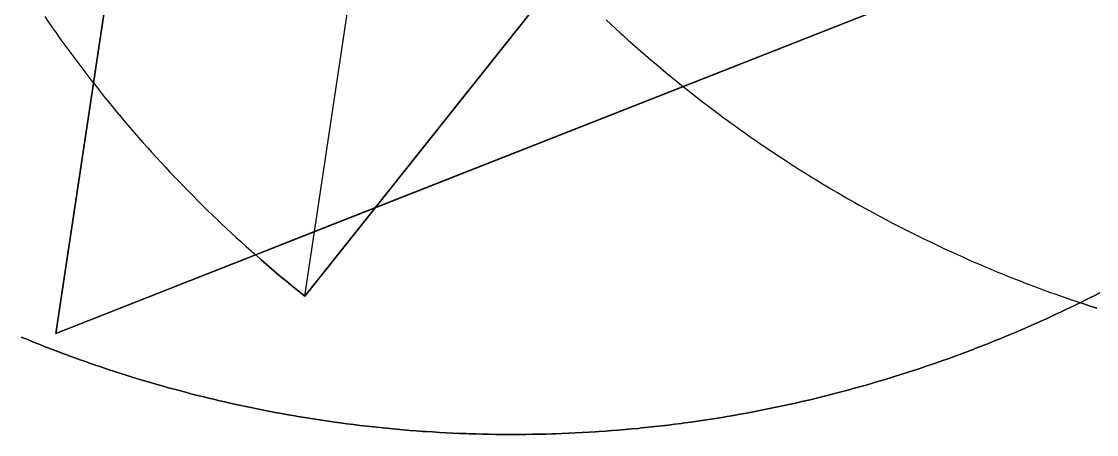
# Model space of a CAD drawing. Header units: metres. Extents: x 708058 to 716328, y 4237327 to 4243479.
# Drawn here: x 709916 to 712417, y 4237327 to 4238287 of the extents above; entities that cross this region are included whole.
import ezdxf

# ---------------------------------------------------------------- set-up
doc = ezdxf.new("R2010")
doc.units = ezdxf.units.M

msp = doc.modelspace()

# ---------------------------------------------------------------- linework, layer by layer
at = {"layer": 'AUX_DME ATE'}
msp.add_polyline3d([(709914.9, 4237553.1, 150.4), (709929.3, 4237547.2, 150.4), (709943.6, 4237541.4, 150.4), (709958, 4237535.7, 150.4), (709972.4, 4237530.1, 150.4), (709979.3, 4237527.4, 150.4), (709993.7, 4237521.9, 150.4), (710008.2, 4237516.4, 150.4), (710022.7, 4237511.1, 150.4), (710037.3, 4237505.7, 150.4), (710051.9, 4237500.5, 150.4), (710066.5, 4237495.4, 150.4), (710073.4, 4237492.9, 150.4), (710088, 4237487.9, 150.4), (710102.7, 4237482.9, 150.4), (710117.4, 4237478, 150.4), (710132.1, 4237473.2, 150.4), (710146.9, 4237468.5, 150.4), (710161.6, 4237463.8, 150.4), (710168.6, 4237461.6, 150.4), (710183.4, 4237457.1, 150.4), (710198.3, 4237452.6, 150.4), (710213.1, 4237448.2, 150.4), (710228, 4237443.9, 150.4), (710242.9, 4237439.6, 150.4), (710257.8, 4237435.4, 150.4), (710264.8, 4237433.5, 150.4), (710279.8, 4237429.4, 150.4), (710294.8, 4237425.5, 150.4), (710309.8, 4237421.6, 150.4), (710324.8, 4237417.7, 150.4), (710339.8, 4237414, 150.4), (710354.8, 4237410.3, 150.4), (710361.9, 4237408.6, 150.4), (710377, 4237405.1, 150.4), (710392.1, 4237401.6, 150.4), (710407.2, 4237398.2, 150.4), (710422.4, 4237394.9, 150.4), (710437.5, 4237391.6, 150.4), (710452.7, 4237388.4, 150.4), (710459.8, 4237387, 150.4), (710475, 4237383.9, 150.4), (710490.2, 4237381, 150.4), (710505.4, 4237378.1, 150.4), (710520.7, 4237375.2, 150.4), (710535.9, 4237372.5, 150.4), (710551.2, 4237369.9, 150.4), (710558.4, 4237368.6, 150.4), (710573.7, 4237366.1, 150.4), (710589, 4237363.6, 150.4), (710604.3, 4237361.2, 150.4), (710619.6, 4237358.9, 150.4), (710634.9, 4237356.7, 150.4), (710650.3, 4237354.6, 150.4), (710657.5, 4237353.6, 150.4), (710672.9, 4237351.6, 150.4), (710688.2, 4237349.6, 150.4), (710703.6, 4237347.7, 150.4), (710719, 4237345.9, 150.4), (710734.4, 4237344.2, 150.4), (710749.8, 4237342.6, 150.4), (710757.1, 4237341.9, 150.4), (710772.5, 4237340.3, 150.4), (710787.9, 4237338.9, 150.4), (710803.3, 4237337.5, 150.4), (710818.8, 4237336.3, 150.4), (710834.2, 4237335.1, 150.4), (710849.7, 4237334, 150.4), (710857, 4237333.5, 150.4), (710872.4, 4237332.5, 150.4), (710887.9, 4237331.5, 150.4), (710903.4, 4237330.7, 150.4), (710918.8, 4237329.9, 150.4), (710934.3, 4237329.3, 150.4), (710949.8, 4237328.7, 150.4), (710957.1, 4237328.4, 150.4), (710972.6, 4237327.9, 150.4), (710988.1, 4237327.5, 150.4), (711003.5, 4237327.2, 150.4), (711019, 4237327, 150.4), (711034.5, 4237326.8, 150.4), (711050, 4237326.7, 150.4), (711057.3, 4237326.7, 150.4), (711058.2, 4237326.7, 150.4), (711073.7, 4237326.7, 150.4), (711089.2, 4237326.9, 150.4), (711104.7, 4237327.1, 150.4), (711120.2, 4237327.3, 150.4), (711135.7, 4237327.7, 150.4), (711151.1, 4237328.1, 150.4), (711158.4, 4237328.4, 150.4), (711173.9, 4237328.9, 150.4), (711189.4, 4237329.6, 150.4), (711204.9, 4237330.3, 150.4), (711220.3, 4237331.1, 150.4), (711235.8, 4237332, 150.4), (711251.3, 4237332.9, 150.4), (711258.6, 4237333.4, 150.4), (711274, 4237334.5, 150.4), (711289.5, 4237335.6, 150.4), (711304.9, 4237336.9, 150.4), (711320.3, 4237338.2, 150.4), (711335.8, 4237339.6, 150.4), (711351.2, 4237341, 150.4), (711358.5, 4237341.8, 150.4), (711373.9, 4237343.4, 150.4), (711389.3, 4237345, 150.4), (711404.7, 4237346.8, 150.4), (711420, 4237348.6, 150.4), (711435.4, 4237350.5, 150.4), (711450.8, 4237352.5, 150.4), (711458, 4237353.5, 150.4), (711473.4, 4237355.6, 150.4), (711488.7, 4237357.8, 150.4), (711504, 4237360, 150.4), (711519.3, 4237362.4, 150.4), (711534.7, 4237364.8, 150.4), (711549.9, 4237367.3, 150.4), (711557.1, 4237368.5, 150.4), (711572.4, 4237371.1, 150.4), (711587.7, 4237373.8, 150.4), (711602.9, 4237376.6, 150.4), (711618.1, 4237379.4, 150.4), (711633.3, 4237382.3, 150.4), (711648.5, 4237385.4, 150.4), (711655.7, 4237386.8, 150.4), (711670.9, 4237389.9, 150.4), (711686, 4237393.1, 150.4), (711701.2, 4237396.4, 150.4), (711716.3, 4237399.8, 150.4), (711731.4, 4237403.2, 150.4), (711746.5, 4237406.7, 150.4), (711753.6, 4237408.4, 150.4), (711768.7, 4237412, 150.4), (711783.7, 4237415.7, 150.4), (711798.7, 4237419.5, 150.4), (711813.7, 4237423.4, 150.4), (711828.7, 4237427.3, 150.4), (711843.7, 4237431.4, 150.4), (711850.7, 4237433.3, 150.4), (711865.6, 4237437.4, 150.4), (711880.6, 4237441.6, 150.4), (711895.4, 4237445.9, 150.4), (711910.3, 4237450.3, 150.4), (711925.1, 4237454.7, 150.4), (711940, 4237459.2, 150.4), (711946.9, 4237461.4, 150.4), (711961.7, 4237466, 150.4), (711976.5, 4237470.7, 150.4), (711991.2, 4237475.5, 150.4), (712005.9, 4237480.3, 150.4), (712020.6, 4237485.3, 150.4), (712035.3, 4237490.3, 150.4), (712042.2, 4237492.7, 150.4), (712056.8, 4237497.8, 150.4), (712071.4, 4237503, 150.4), (712086, 4237508.2, 150.4), (712100.5, 4237513.6, 150.4), (712115, 4237519, 150.4), (712129.5, 4237524.5, 150.4), (712136.3, 4237527.1, 150.4), (712150.8, 4237532.7, 150.4), (712165.2, 4237538.4, 150.4), (712179.6, 4237544.2, 150.4), (712193.9, 4237550, 150.4), (712208.2, 4237555.9, 150.4), (712222.5, 4237561.9, 150.4), (712229.3, 4237564.7, 150.4), (712243.5, 4237570.8, 150.4), (712257.7, 4237576.9, 150.4), (712271.9, 4237583.2, 150.4), (712286.1, 4237589.5, 150.4), (712300.2, 4237595.9, 150.4), (712314.3, 4237602.3, 150.4), (712320.9, 4237605.4, 150.4), (712334.9, 4237611.9, 150.4), (712348.9, 4237618.6, 150.4), (712362.9, 4237625.3, 150.4), (712376.8, 4237632, 150.4), (712390.7, 4237638.9, 150.4), (712404.6, 4237645.8, 150.4), (712411.1, 4237649.1, 150.4), (712424.9, 4237656.1, 150.4)], dxfattribs=at)
at = {"layer": 'AUX_DME IAT'}
for points in [[(709969.5, 4238298.5, 129.2), (709978.3, 4238285.8, 129.2), (709987.2, 4238273.1, 129.2), (709996.1, 4238260.4, 129.2), (710005.1, 4238247.8, 129.2), (710014.1, 4238235.2, 129.2), (710023.2, 4238222.7, 129.2), (710032.4, 4238210.2, 129.2), (710041.7, 4238197.8, 129.2), (710051, 4238185.4, 129.2), (710060.4, 4238173.1, 129.2), (710069.8, 4238160.8, 129.2), (710079.3, 4238148.5, 129.2), (710088.9, 4238136.4, 129.2), (710098.5, 4238124.2, 129.2), (710108.2, 4238112.1, 129.2), (710117.9, 4238100.1, 129.2), (710127.8, 4238088.1, 129.2), (710137.6, 4238076.2, 129.2), (710147.6, 4238064.3, 129.2), (710157.6, 4238052.5, 129.2), (710167.6, 4238040.7, 129.2), (710177.8, 4238028.9, 129.2), (710187.9, 4238017.3, 129.2), (710198.2, 4238005.6, 129.2), (710208.5, 4237994.1, 129.2), (710218.8, 4237982.6, 129.2), (710229.3, 4237971.1, 129.2), (710239.7, 4237959.7, 129.2), (710250.3, 4237948.3, 129.2), (710260.9, 4237937, 129.2), (710271.5, 4237925.8, 129.2), (710282.2, 4237914.6, 129.2), (710293, 4237903.5, 129.2), (710303.8, 4237892.4, 129.2), (710314.7, 4237881.4, 129.2), (710325.7, 4237870.4, 129.2), (710336.7, 4237859.5, 129.2), (710347.7, 4237848.6, 129.2), (710358.8, 4237837.8, 129.2), (710370, 4237827.1, 129.2), (710381.2, 4237816.4, 129.2), (710392.5, 4237805.8, 129.2), (710403.8, 4237795.2, 129.2), (710415.2, 4237784.7, 129.2), (710426.7, 4237774.3, 129.2), (710438.2, 4237763.9, 129.2), (710449.7, 4237753.6, 129.2), (710461.3, 4237743.3, 129.2), (710473, 4237733.1, 129.2), (710484.7, 4237722.9, 129.2), (710496.4, 4237712.8, 129.2), (710508.2, 4237702.8, 129.2), (710520.1, 4237692.9, 129.2), (710532, 4237683, 129.2), (710544, 4237673.1, 129.2), (710556, 4237663.3, 129.2), (710568, 4237653.6, 129.2), (710575, 4237648, 129.2), (711346, 4242786.7, 129.2)], [(710575, 4237648, 129.2), (712257, 4239760.1, 48.2), (710575, 4237648, 129.2)]]:
    msp.add_polyline3d(points, dxfattribs=at)
at = {"layer": 'AUX_LOC IAT'}
msp.add_polyline3d([(710852.4, 4243271.5, 107.7), (709995.8, 4237561.9, 107.7), (715039.4, 4239545.4, 13.8), (715091.9, 4239895.4, 13.8), (710852.4, 4243271.5, 107.7)], dxfattribs=at)
at = {"layer": 'AUX_RECNET LEAL'}
msp.add_polyline3d([(711276.1, 4238290.8, 235.9), (711287.4, 4238280.3, 235.9), (711298.8, 4238269.8, 235.9), (711310.2, 4238259.3, 235.9), (711315.6, 4238254.4, 235.9), (711327.2, 4238244, 235.9), (711338.7, 4238233.7, 235.9), (711350.3, 4238223.5, 235.9), (711362, 4238213.3, 235.9), (711373.7, 4238203.2, 235.9), (711385.5, 4238193.1, 235.9), (711391.1, 4238188.4, 235.9), (711403, 4238178.4, 235.9), (711414.9, 4238168.5, 235.9), (711426.8, 4238158.6, 235.9), (711438.8, 4238148.9, 235.9), (711450.9, 4238139.1, 235.9), (711463, 4238129.5, 235.9), (711468.7, 4238124.9, 235.9), (711480.9, 4238115.4, 235.9), (711493.1, 4238105.8, 235.9), (711505.4, 4238096.4, 235.9), (711517.7, 4238087, 235.9), (711530.1, 4238077.7, 235.9), (711542.5, 4238068.4, 235.9), (711548.4, 4238064.1, 235.9), (711560.9, 4238054.9, 235.9), (711573.4, 4238045.8, 235.9), (711586, 4238036.8, 235.9), (711598.7, 4238027.9, 235.9), (711611.3, 4238019, 235.9), (711624.1, 4238010.1, 235.9), (711630.1, 4238006, 235.9), (711642.9, 4237997.2, 235.9), (711655.7, 4237988.6, 235.9), (711668.6, 4237980, 235.9), (711681.5, 4237971.4, 235.9), (711694.5, 4237963, 235.9), (711707.5, 4237954.5, 235.9), (711713.6, 4237950.6, 235.9), (711726.7, 4237942.3, 235.9), (711739.8, 4237934.1, 235.9), (711753, 4237925.9, 235.9), (711766.2, 4237917.8, 235.9), (711779.5, 4237909.8, 235.9), (711792.7, 4237901.8, 235.9), (711799, 4237898.1, 235.9), (711812.4, 4237890.2, 235.9), (711825.8, 4237882.4, 235.9), (711839.2, 4237874.7, 235.9), (711852.7, 4237867, 235.9), (711866.2, 4237859.4, 235.9), (711879.7, 4237851.9, 235.9), (711886.1, 4237848.4, 235.9), (711899.7, 4237841, 235.9), (711913.4, 4237833.6, 235.9), (711927, 4237826.4, 235.9), (711940.7, 4237819.2, 235.9), (711954.5, 4237812, 235.9), (711968.3, 4237805, 235.9), (711974.8, 4237801.7, 235.9), (711988.6, 4237794.7, 235.9), (712002.5, 4237787.8, 235.9), (712016.4, 4237781, 235.9), (712030.4, 4237774.3, 235.9), (712044.4, 4237767.6, 235.9), (712058.4, 4237761, 235.9), (712065, 4237757.9, 235.9), (712079.1, 4237751.5, 235.9), (712093.2, 4237745, 235.9), (712107.3, 4237738.7, 235.9), (712121.5, 4237732.4, 235.9), (712135.7, 4237726.2, 235.9), (712149.9, 4237720.1, 235.9), (712156.6, 4237717.2, 235.9), (712170.9, 4237711.2, 235.9), (712185.2, 4237705.3, 235.9), (712199.6, 4237699.4, 235.9), (712213.9, 4237693.6, 235.9), (712228.3, 4237687.9, 235.9), (712242.7, 4237682.3, 235.9), (712249.6, 4237679.6, 235.9), (712264, 4237674.1, 235.9), (712278.5, 4237668.6, 235.9), (712293, 4237663.3, 235.9), (712307.6, 4237657.9, 235.9), (712322.2, 4237652.7, 235.9), (712336.8, 4237647.6, 235.9), (712343.7, 4237645.1, 235.9), (712358.3, 4237640.1, 235.9), (712373, 4237635.1, 235.9), (712387.7, 4237630.2, 235.9), (712402.4, 4237625.4, 235.9), (712417.2, 4237620.7, 235.9)], dxfattribs=at)
at = {"layer": 'FINAL_AUX_DME ATE'}
for points in [[(710138.4, 4238512.1, 0), (710083.1, 4238143.7, 0), (709995.8, 4237561.9, 0), (710460, 4237744.5, 0), (710461.3, 4237743.3, 0), (710473, 4237733.1, 0), (710484.7, 4237722.9, 0), (710496.4, 4237712.8, 0), (710508.2, 4237702.8, 0), (710520.1, 4237692.9, 0), (710532, 4237683, 0), (710544, 4237673.1, 0), (710556, 4237663.3, 0), (710568, 4237653.6, 0), (710575, 4237648, 0), (710739.3, 4237854.3, 0), (711455.1, 4238135.8, 0), (713771.4, 4239046.7, 0)], [(712424.9, 4237656.1, 0), (712411.1, 4237649.1, 0), (712404.6, 4237645.8, 0), (712390.7, 4237638.9, 0), (712379, 4237633.1, 0), (712376.8, 4237632, 0), (712362.9, 4237625.3, 0), (712348.9, 4237618.6, 0), (712334.9, 4237611.9, 0), (712320.9, 4237605.4, 0), (712314.3, 4237602.3, 0), (712300.2, 4237595.9, 0), (712286.1, 4237589.5, 0), (712271.9, 4237583.2, 0), (712257.7, 4237576.9, 0), (712243.5, 4237570.8, 0), (712229.3, 4237564.7, 0), (712222.5, 4237561.9, 0), (712208.2, 4237555.9, 0), (712193.9, 4237550, 0), (712179.6, 4237544.2, 0), (712165.2, 4237538.4, 0), (712150.8, 4237532.7, 0), (712136.3, 4237527.1, 0), (712129.5, 4237524.5, 0), (712115, 4237519, 0), (712100.5, 4237513.6, 0), (712086, 4237508.2, 0), (712071.4, 4237503, 0), (712056.8, 4237497.8, 0), (712042.2, 4237492.7, 0), (712035.3, 4237490.3, 0), (712020.6, 4237485.3, 0), (712005.9, 4237480.3, 0), (711991.2, 4237475.5, 0), (711976.5, 4237470.7, 0), (711961.7, 4237466, 0), (711946.9, 4237461.4, 0), (711940, 4237459.2, 0), (711925.1, 4237454.7, 0), (711910.3, 4237450.3, 0), (711895.4, 4237445.9, 0), (711880.6, 4237441.6, 0), (711865.6, 4237437.4, 0), (711850.7, 4237433.3, 0), (711843.7, 4237431.4, 0), (711828.7, 4237427.3, 0), (711813.7, 4237423.4, 0), (711798.7, 4237419.5, 0), (711783.7, 4237415.7, 0), (711768.7, 4237412, 0), (711753.6, 4237408.4, 0), (711746.5, 4237406.7, 0), (711731.4, 4237403.2, 0), (711716.3, 4237399.8, 0), (711701.2, 4237396.4, 0), (711686, 4237393.1, 0), (711670.9, 4237389.9, 0), (711655.7, 4237386.8, 0), (711648.5, 4237385.4, 0), (711633.3, 4237382.3, 0), (711618.1, 4237379.4, 0), (711602.9, 4237376.6, 0), (711587.7, 4237373.8, 0), (711572.4, 4237371.1, 0), (711557.1, 4237368.5, 0), (711549.9, 4237367.3, 0), (711534.7, 4237364.8, 0), (711519.3, 4237362.4, 0), (711504, 4237360, 0), (711488.7, 4237357.8, 0), (711473.4, 4237355.6, 0), (711458, 4237353.5, 0), (711450.8, 4237352.5, 0), (711435.4, 4237350.5, 0), (711420, 4237348.6, 0), (711404.7, 4237346.8, 0), (711389.3, 4237345, 0), (711373.9, 4237343.4, 0), (711358.5, 4237341.8, 0), (711351.2, 4237341, 0), (711335.8, 4237339.6, 0), (711320.3, 4237338.2, 0), (711304.9, 4237336.9, 0), (711289.5, 4237335.6, 0), (711274, 4237334.5, 0), (711258.6, 4237333.4, 0), (711251.3, 4237332.9, 0), (711235.8, 4237332, 0), (711220.3, 4237331.1, 0), (711204.9, 4237330.3, 0), (711189.4, 4237329.6, 0), (711173.9, 4237328.9, 0), (711158.4, 4237328.4, 0), (711151.1, 4237328.1, 0), (711135.7, 4237327.7, 0), (711120.2, 4237327.3, 0), (711104.7, 4237327.1, 0), (711089.2, 4237326.9, 0), (711073.7, 4237326.7, 0), (711058.2, 4237326.7, 0), (711057.3, 4237326.7, 0), (711050, 4237326.7, 0), (711034.5, 4237326.8, 0), (711019, 4237327, 0), (711003.5, 4237327.2, 0), (710988.1, 4237327.5, 0), (710972.6, 4237327.9, 0), (710957.1, 4237328.4, 0), (710949.8, 4237328.7, 0), (710934.3, 4237329.3, 0), (710918.8, 4237329.9, 0), (710903.4, 4237330.7, 0), (710887.9, 4237331.5, 0), (710872.4, 4237332.5, 0), (710857, 4237333.5, 0), (710849.7, 4237334, 0), (710834.2, 4237335.1, 0), (710818.8, 4237336.3, 0), (710803.3, 4237337.5, 0), (710787.9, 4237338.9, 0), (710772.5, 4237340.3, 0), (710757.1, 4237341.9, 0), (710749.8, 4237342.6, 0), (710734.4, 4237344.2, 0), (710719, 4237345.9, 0), (710703.6, 4237347.7, 0), (710688.2, 4237349.6, 0), (710672.9, 4237351.6, 0), (710657.5, 4237353.6, 0), (710650.3, 4237354.6, 0), (710634.9, 4237356.7, 0), (710619.6, 4237358.9, 0), (710604.3, 4237361.2, 0), (710589, 4237363.6, 0), (710573.7, 4237366.1, 0), (710558.4, 4237368.6, 0), (710551.2, 4237369.9, 0), (710535.9, 4237372.5, 0), (710520.7, 4237375.2, 0), (710505.4, 4237378.1, 0), (710490.2, 4237381, 0), (710475, 4237383.9, 0), (710459.8, 4237387, 0), (710452.7, 4237388.4, 0), (710437.5, 4237391.6, 0), (710422.4, 4237394.9, 0), (710407.2, 4237398.2, 0), (710392.1, 4237401.6, 0), (710377, 4237405.1, 0), (710361.9, 4237408.6, 0), (710354.8, 4237410.3, 0), (710339.8, 4237414, 0), (710324.8, 4237417.7, 0), (710309.8, 4237421.6, 0), (710294.8, 4237425.5, 0), (710279.8, 4237429.4, 0), (710264.8, 4237433.5, 0), (710257.8, 4237435.4, 0), (710242.9, 4237439.6, 0), (710228, 4237443.9, 0), (710213.1, 4237448.2, 0), (710198.3, 4237452.6, 0), (710183.4, 4237457.1, 0), (710168.6, 4237461.6, 0), (710161.6, 4237463.8, 0), (710146.9, 4237468.5, 0), (710132.1, 4237473.2, 0), (710117.4, 4237478, 0), (710102.7, 4237482.9, 0), (710088, 4237487.9, 0), (710073.4, 4237492.9, 0), (710066.5, 4237495.4, 0), (710051.9, 4237500.5, 0), (710037.3, 4237505.7, 0), (710022.7, 4237511.1, 0), (710008.2, 4237516.4, 0), (709993.7, 4237521.9, 0), (709979.3, 4237527.4, 0), (709972.4, 4237530.1, 0), (709958, 4237535.7, 0), (709943.6, 4237541.4, 0), (709929.3, 4237547.2, 0), (709914.9, 4237553.1, 0)]]:
    msp.add_polyline3d(points, dxfattribs=at)
at = {"layer": 'FINAL_AUX_DME IAT'}
msp.add_polyline3d([(710575, 4237648, 0), (710568, 4237653.6, 0), (710556, 4237663.3, 0), (710544, 4237673.1, 0), (710532, 4237683, 0), (710520.1, 4237692.9, 0), (710508.2, 4237702.8, 0), (710496.4, 4237712.8, 0), (710484.7, 4237722.9, 0), (710473, 4237733.1, 0), (710461.3, 4237743.3, 0), (710460, 4237744.5, 0), (710597.6, 4237798.6, 0), (710739.3, 4237854.3, 0), (710575, 4237648, 0)], dxfattribs=at)
at = {"layer": 'FINAL_AUX_LOC IAT'}
msp.add_polyline3d([(713771.4, 4239046.7, 0), (711455.1, 4238135.8, 0), (710739.3, 4237854.3, 0), (710597.6, 4237798.6, 0), (710460, 4237744.5, 0), (709995.8, 4237561.9, 0), (710083.1, 4238143.7, 0), (710138.4, 4238512.1, 0), (710211.1, 4238997, 0)], dxfattribs=at)
at = {"layer": 'FINAL_AUX_RECNET LEAL'}
msp.add_polyline3d([(712417.2, 4237620.7, 0), (712402.4, 4237625.4, 0), (712387.7, 4237630.2, 0), (712379, 4237633.1, 0), (712390.7, 4237638.9, 0), (712404.6, 4237645.8, 0), (712411.1, 4237649.1, 0), (712424.9, 4237656.1, 0)], dxfattribs=at)

doc.saveas('drawing.dxf')
